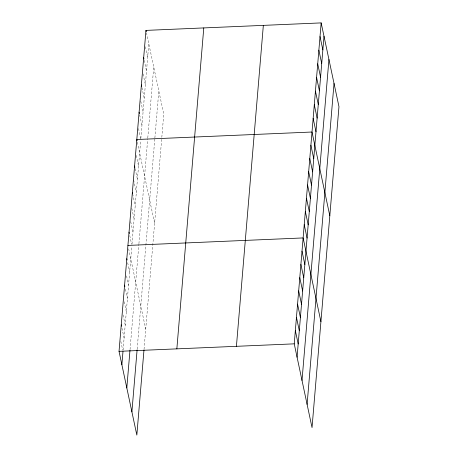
<?xml version="1.0" encoding="UTF-8"?>
<svg xmlns="http://www.w3.org/2000/svg" width="458" height="458" viewBox="0 0 458 458"><rect width="100%" height="100%" fill="white"/><g stroke="black" fill="none" stroke-linecap="round" stroke-linejoin="round"><path stroke-width="0.34" stroke-dasharray="2.29 1.72" d="M123.105 350.072L131.812 246.249M131.99 244.16L140.68 140.6M140.852 138.556L148.804 43.756M130.032 349.609L138.86 244.395M138.917 243.696L147.734 138.602M147.791 137.915L153.739 66.988M137.165 349.156L154.821 138.665M154.878 137.984L158.829 90.924M144.03 349.397L161.766 138.024M161.823 137.343L163.764 114.157L146.531 33.068M145.386 46.705L147.659 57.399M144.241 60.347L146.514 71.036M143.096 73.984L145.369 84.678M141.951 87.627L144.224 98.321M140.806 101.264L143.079 111.958M139.661 114.906L141.934 125.601M138.522 128.549L140.652 138.568M137.377 142.186L154.609 223.275M136.266 155.428L138.539 166.117M135.156 168.664L137.429 179.359M133.616 179.897L136.318 192.595M132.648 193.808L135.207 205.837M131.824 208.384L134.097 219.073M130.713 221.62L132.986 232.315M129.746 235.526L131.589 244.217M128.635 248.768L145.724 329.188M127.662 262.674L129.654 272.029M126.551 275.911L128.543 285.271M125.44 289.153L127.433 298.507M124.192 301.725L126.322 311.749M123.082 314.961L125.211 324.985M121.971 328.203L124.101 338.227M120.86 341.439L122.704 350.13"/><path stroke-width="0.69" d="M143.972 350.089L136.839 435.1L119.034 351.338L145.965 30.394L321.161 22.9L338.966 106.662L312.035 427.606L294.236 343.844L321.161 22.9M121.88 364.705L122.99 351.463M126.814 387.932L129.975 350.307M131.904 411.868L137.108 349.855M176.851 348.864L203.776 27.921M236.42 346.317L263.344 25.373M297.076 357.211L324.001 36.268M302.011 380.443L328.936 59.494M307.1 404.374L334.025 83.43M127.919 245.425L303.122 237.931L320.921 321.693M119.034 351.338L294.236 343.844M320.016 36.543L322.856 49.905M318.871 50.18L321.711 63.547M317.726 63.822L320.566 77.184M316.581 77.459L319.421 90.827M315.436 91.102L318.276 104.464M314.291 104.739L317.136 118.107M313.146 118.382L315.991 131.749M329.812 215.787L312.007 132.018L136.805 139.513L137.091 140.852M310.896 145.26L313.736 158.628M309.785 158.497L312.625 171.864M308.675 171.739L311.514 185.106M307.564 184.975L310.404 198.343M306.454 198.217L309.293 211.585M305.343 211.453L308.182 224.821M304.232 224.695L307.072 238.057M302.011 251.173L304.851 264.535M300.9 264.409L303.74 277.777M299.79 277.651L302.629 291.013M298.679 290.887L301.519 304.255M297.568 304.129L300.408 317.491M296.458 317.365L299.297 330.733M295.347 330.607L298.187 343.969M145.965 30.394L146.245 31.728M143.675 57.674L143.955 59.008M141.385 84.953L141.671 86.287M139.095 112.233L139.381 113.573M134.583 165.991L134.87 167.33M132.362 192.469L132.648 193.808M129.03 232.189L129.316 233.523M126.809 258.667L127.095 260.001M124.587 285.139L124.874 286.479M121.256 324.859L121.542 326.193"/></g></svg>
